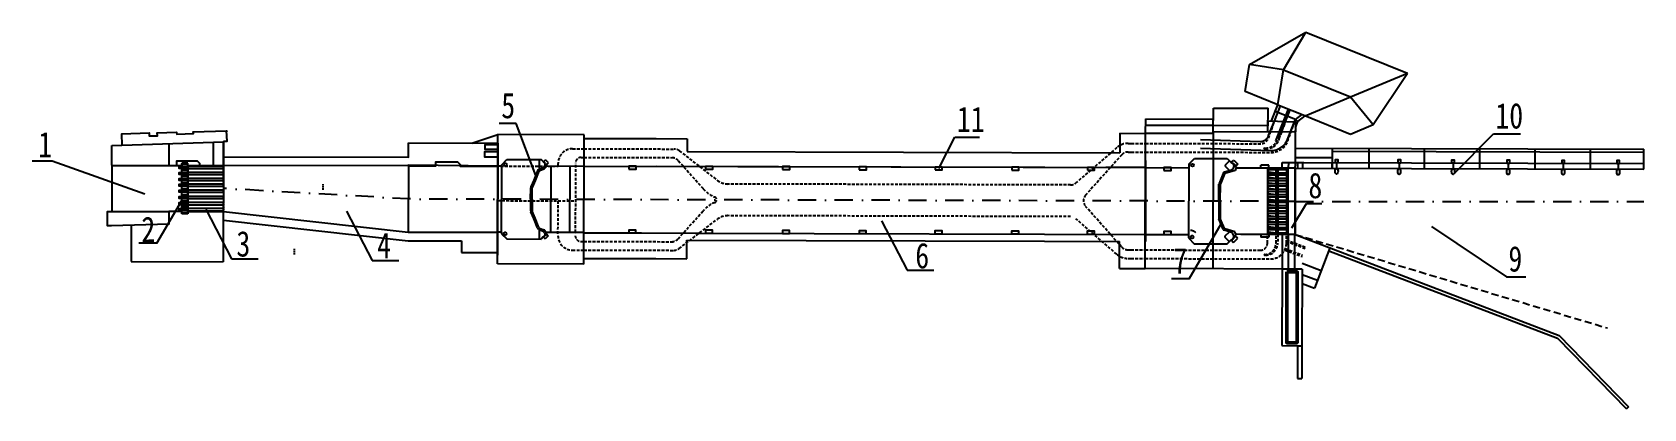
# Model space of a CAD drawing. Header units: millimetres. Extents: x 2654 to 3214, y 1749 to 1880.
import ezdxf

# ---------------------------------------------------------------- set-up
doc = ezdxf.new("R2010")
doc.units = ezdxf.units.MM
for name, pattern in [('( Hidden )', [0.375, 0.25, -0.125]), ('DASHDOT', [25.4, 12.7, -6.35, 0, -6.35]), ('DASHDOT2', [0.5, 0.25, -0.125, 0, -0.125]), ('DASHED', [0.75, 0.5, -0.25])]:
    doc.linetypes.add(name, pattern=pattern)
for name, color, linetype in [('00', 7, 'Continuous'), ('01  粗实线', 1, 'Continuous'), ('01. 粗实线', 1, 'Continuous'), ('02  中实线', 6, 'Continuous')]:
    doc.layers.add(name, color=color, linetype=linetype)
for name, color, linetype, lineweight in [('03  细实线', 4, 'Continuous', 25), ('06 细虚线', 2, 'DASHED', 25), ('09  中轴线', 8, 'DASHDOT2', 25)]:
    doc.layers.add(name, color=color, linetype=linetype, lineweight=lineweight)
doc.styles.add('YQ_DIM', font='SUPEROS.SHX', dxfattribs={"width": 0.8, "bigfont": 'HZDX.SHX'})

# ---------------------------------------------------------------- blocks, each defined once
blk = doc.blocks.new('*U7')
at = {"layer": '03  细实线'}
h = blk.add_hatch(color=8, dxfattribs=at)
h.paths.add_polyline_path([(-0.3, -0.5), (-3.3, -0.5), (-3.3, 0.5), (-3.03, -0.18)])
h.paths.add_polyline_path([(3.3, -0.5), (0.3, -0.5), (0.3, 0.5), (0.63, -0.21)])
at = {"layer": '01  粗实线'}
for points in [[(-3.3, -0.5), (-0.3, -0.5), (-0.3, 0.5), (-3.3, 0.5)], [(3.3, 0.5), (0.3, 0.5), (0.3, -0.5), (3.3, -0.5)]]:
    blk.add_lwpolyline(points, dxfattribs=at)
at = {"layer": '03  细实线', "color": 8}
blk.add_lwpolyline([(-3.3, 0.5), (-3.03, -0.18), (-0.3, -0.5)], dxfattribs=at)
blk = doc.blocks.new('*U9')
at = {"color": 0, "linetype": 'ByBlock', "lineweight": -2}
for p in [(0, 0), (0, -1.9), (0, -3.8), (0, -5.7), (0, -7.6), (0, -9.5), (0, -11.4), (0, -13.3), (0, -15.2), (0, -17.1), (0, -19), (0, -20.9)]:
    blk.add_blockref('*U7', p, dxfattribs=at)
blk = doc.blocks.new('A$C72AC662E')
at = {"layer": '01  粗实线'}
for p, q in [((0.55, 1.92, 0), (7.76, -0.15, 0)), ((5.64, 0.46, 0), (5.09, -1.46, 0)), ((5.36, 2.37, 0), (17.66, -1.18, 0)), ((7.27, -0.01, 0), (6.72, -1.93, 0))]:
    blk.add_line(p, q, dxfattribs=at)

msp = doc.modelspace()

# ---------------------------------------------------------------- linework, layer by layer
at = {"color": 7}
for p, q in [((2822.05, 1848), (2816.15, 1848)), ((2828.82, 1829.99, 0), (2822.05, 1848)), ((2968.77, 1832.38, 0), (2974.39, 1843.21)), ((2974.39, 1843.21), (2982.95, 1843.21)), ((3147.58, 1830.37), (3161.39, 1844.43)), ((3161.39, 1844.43), (3170.82, 1844.43)), ((2660.93, 1834.89), (2653.96, 1834.89)), ((2693.03, 1823.44), (2660.93, 1834.89)), ((2708.06, 1834.26), (2705.96, 1834.26)), ((2705.96, 1834.26), (2705.96, 1833.46)), ((2705.96, 1834.26), (2705.96, 1834.16)), ((2705.96, 1834.16), (2708.06, 1834.16)), ((2705.96, 1816.76), (2705.96, 1834.16)), ((2705.96, 1833.86), (2708.06, 1833.86)), ((2705.96, 1831.76, 0), (2708.06, 1831.76)), ((2708.06, 1833.46), (2708.06, 1834.26)), ((2708.06, 1816.76), (2708.06, 1834.16)), ((2708.06, 1833.46), (2708.06, 1817.46)), ((2708.06, 1833.46), (2708.06, 1832.46)), ((3090.12, 1809.45, 0), (3090.18, 1832.45, 0)), ((3092.58, 1832.44), (3092.52, 1809.44)), ((3106.96, 1834.4), (3106.96, 1832.4)), ((3128.68, 1834.34), (3128.68, 1832.34)), ((3147.38, 1834.29), (3147.38, 1832.29)), ((3166.54, 1834.24), (3166.54, 1832.24)), ((3185.63, 1834.19), (3185.63, 1832.19)), ((3204.72, 1834.14), (3204.72, 1832.14)), ((2705.96, 1829.66, 0), (2708.06, 1829.66)), ((2705.96, 1827.56, 0), (2708.06, 1827.56)), ((2705.96, 1827.56, 0), (2708.06, 1827.56)), ((2705.96, 1825.46, 0), (2708.06, 1825.46)), ((2697.22, 1806.38), (2705.96, 1821.26, 0)), ((2705.96, 1823.36, 0), (2708.06, 1823.36)), ((2705.96, 1823.36, 0), (2708.06, 1823.36)), ((2705.96, 1821.26, 0), (2708.06, 1821.26)), ((2705.96, 1819.16, 0), (2708.06, 1819.16)), ((3091.41, 1811.72), (3096.46, 1820.21)), ((3096.46, 1820.21), (3101.77, 1820.21)), ((2705.96, 1816.66), (2705.96, 1817.46, 0)), ((2705.96, 1817.06, 0), (2708.06, 1817.06)), ((2705.96, 1816.66), (2705.96, 1816.76)), ((2705.96, 1816.76), (2708.06, 1816.76)), ((2708.06, 1816.66), (2705.96, 1816.66)), ((2708.06, 1817.46), (2708.06, 1816.66)), ((2714.23, 1818.18), (2723.18, 1801.02)), ((2763.1, 1817.6), (2772.05, 1800.45)), ((2948.89, 1814.18), (2957.84, 1797.02)), ((3055.77, 1794.04), (3066.82, 1813.09, 0.28)), ((3139.92, 1812.25), (3165.91, 1794.73)), ((2697.22, 1806.38), (2691.02, 1806.38)), ((2723.18, 1801.02), (2732.42, 1801.02)), ((2772.05, 1800.45), (2781.29, 1800.45)), ((2957.84, 1797.02), (2967.09, 1797.02)), ((3055.77, 1794.04), (3049.56, 1794.04)), ((3165.91, 1794.73), (3172.71, 1794.73))]:
    msp.add_line(p, q, dxfattribs=at)
at = {"color": 1}
for p, q in [((2705.96, 1817.46, 0), (2701.36, 1817.46, 0)), ((2708.06, 1817.46), (2720.36, 1817.46, 0))]:
    msp.add_line(p, q, dxfattribs=at)
at = {"color": 7}
for points in [[(2708.06, 1832.33), (2704.96, 1832.33), (2704.96, 1833.03), (2708.06, 1833.03)], [(2708.06, 1832.33), (2720.4, 1832.33), (2720.4, 1833.03), (2708.06, 1833.03)], [(2861.19, 1832.17), (2863.69, 1832.17), (2863.69, 1833.17), (2861.19, 1833.17)], [(2914.54, 1832.03), (2917.04, 1832.03), (2917.04, 1833.03), (2914.54, 1833.03)], [(3020.39, 1831.74), (3022.89, 1831.74), (3022.89, 1832.74), (3020.39, 1832.74)], [(3106.47, 1834.4), (3107.47, 1834.4), (3107.47, 1835.4), (3106.47, 1835.4)], [(3128.2, 1834.34), (3129.2, 1834.34), (3129.2, 1835.34), (3128.2, 1835.34)], [(3146.89, 1834.29), (3147.89, 1834.29), (3147.89, 1835.29), (3146.89, 1835.29)], [(3166.06, 1834.24), (3167.06, 1834.24), (3167.06, 1835.24), (3166.06, 1835.24)], [(3185.15, 1834.19), (3186.15, 1834.19), (3186.15, 1835.19), (3185.15, 1835.19)], [(3204.23, 1834.14), (3205.23, 1834.14), (3205.23, 1835.14), (3204.23, 1835.14)], [(2708.06, 1819.8), (2704.96, 1819.8), (2704.96, 1820.5), (2708.06, 1820.5)], [(2708.06, 1819.8), (2720.4, 1819.8), (2720.4, 1820.5), (2708.06, 1820.5)], [(2861.13, 1809.97), (2863.63, 1809.97), (2863.63, 1810.97), (2861.13, 1810.97)], [(2914.48, 1809.83), (2916.98, 1809.83), (2916.98, 1810.83), (2914.48, 1810.83)], [(3020.33, 1809.54), (3022.83, 1809.54), (3022.83, 1810.54), (3020.33, 1810.54)]]:
    msp.add_lwpolyline(points, close=True, dxfattribs=at)
at = {"color": 7, "elevation": 0}
for points in [[(2708.06, 1830.23), (2704.96, 1830.23), (2704.96, 1830.93), (2708.06, 1830.93)], [(2708.06, 1830.23), (2720.4, 1830.23), (2720.4, 1830.93), (2708.06, 1830.93)], [(2887.8, 1832.1), (2890.3, 1832.1), (2890.3, 1833.1), (2887.8, 1833.1)], [(2941.15, 1831.96), (2943.65, 1831.96), (2943.65, 1832.96), (2941.15, 1832.96)], [(2967.52, 1831.88), (2970.02, 1831.88), (2970.02, 1832.88), (2967.52, 1832.88)], [(2994.13, 1831.81), (2996.63, 1831.81), (2996.63, 1832.81), (2994.13, 1832.81)], [(3047, 1831.67), (3049.5, 1831.67), (3049.5, 1832.67), (3047, 1832.67)], [(2708.06, 1828.16), (2704.96, 1828.16), (2704.96, 1828.86), (2708.06, 1828.86)], [(2708.06, 1826.22), (2704.96, 1826.22), (2704.96, 1826.92), (2708.06, 1826.92)], [(2708.06, 1824.09), (2704.96, 1824.09), (2704.96, 1824.79), (2708.06, 1824.79)], [(2708.06, 1828.16), (2720.4, 1828.16), (2720.4, 1828.86), (2708.06, 1828.86)], [(2708.06, 1826.22), (2720.4, 1826.23), (2720.4, 1826.93), (2708.06, 1826.92)], [(2708.06, 1824.09), (2720.4, 1824.09), (2720.4, 1824.79), (2708.06, 1824.79)], [(2708.06, 1821.93), (2704.96, 1821.93), (2704.96, 1822.63), (2708.06, 1822.63)], [(2708.06, 1821.93), (2720.4, 1821.94), (2720.4, 1822.64), (2708.06, 1822.63)], [(2708.06, 1817.82), (2704.96, 1817.82), (2704.96, 1818.52), (2708.06, 1818.52)], [(2708.06, 1817.82), (2720.4, 1817.83), (2720.4, 1818.53), (2708.06, 1818.52)], [(2887.73, 1809.9), (2890.23, 1809.9), (2890.23, 1810.9), (2887.73, 1810.9)], [(2941.09, 1809.76), (2943.59, 1809.76), (2943.59, 1810.76), (2941.09, 1810.76)], [(2967.46, 1809.68), (2969.96, 1809.68), (2969.96, 1810.68), (2967.46, 1810.68)], [(2994.07, 1809.61), (2996.57, 1809.61), (2996.57, 1810.61), (2994.07, 1810.61)], [(3046.94, 1809.47), (3049.44, 1809.47), (3049.44, 1810.47), (3046.94, 1810.47)]]:
    msp.add_lwpolyline(points, close=True, dxfattribs=at)
at = {"color": 7}
for centre in [(3106.96, 1831.4), (3128.68, 1831.34), (3147.38, 1831.29), (3166.54, 1831.24), (3185.63, 1831.19), (3204.72, 1831.14)]:
    msp.add_ellipse(centre, major_axis=(0, 1), ratio=0.506059, dxfattribs=at)
at = {"layer": '00', "color": 8, "linetype": '( Hidden )', "ltscale": 2000}
for p, q in [((3088.55, 1848.74, 0), (3090.27, 1853.02, 0)), ((3089.19, 1848.72, 0), (3090.83, 1852.79, 0)), ((3085.83, 1841.97, 0), (3088.55, 1848.74, 0)), ((3086.97, 1843.2, 0), (3089.19, 1848.72, 0))]:
    msp.add_line(p, q, dxfattribs=at)
at = {"layer": '00', "color": 8, "linetype": '( Hidden )', "ltscale": 2000, "elevation": 0, "flags": 128}
for points in [[(3059.64, 1839.45), (3084.11, 1838.63, 0.318078), (3089.9, 1842.44), (3092.38, 1848.61)], [(3059.74, 1842.45), (3080.39, 1841.76, 0.33593), (3083.35, 1843.85), (3085.36, 1848.84)]]:
    msp.add_lwpolyline(points, format="xyb", dxfattribs=at)
at = {"layer": '01  粗实线', "color": 5, "lineweight": -3}
for p, q in [((3064.14, 1844.55, 0), (3064.16, 1853.37, 0)), ((3083.12, 1845.17, 0), (3083.14, 1853.32, 0)), ((3064.12, 1844.52, 0), (3064.13, 1849.52, 0)), ((3092.62, 1847.04, 0), (3092.62, 1845.14, 0))]:
    msp.add_line(p, q, dxfattribs=at)
at = {"layer": '01  粗实线', "color": 3, "lineweight": -3}
msp.add_line((3092.63, 1848.19, 0), (3092.62, 1845.14, 0), dxfattribs=at)
at = {"layer": '01  粗实线'}
for p, q in [((2681.62, 1840.36), (2720.43, 1841.61)), ((2720.43, 1841.46, 0), (2720.31, 1799.96, 0)), ((2720.41, 1833.46), (2720.43, 1841.61)), ((2784.63, 1841.28), (2815.63, 1841.2, 0)), ((2815.53, 1799.2, 0), (2815.66, 1844.2, 0)), ((2870.63, 1842.75), (2881.43, 1842.72)), ((2881.43, 1842.72), (2881.42, 1838.27, 0)), ((3040.51, 1797.58, 0), (3040.64, 1844.58, 0)), ((3064.12, 1844.52, 0), (3040.64, 1844.58, 0)), ((3092.49, 1797.44, 0), (3092.62, 1845.14, 0)), ((2681.61, 1833.56), (2681.62, 1840.36)), ((2720.41, 1836.46, 0), (2784.61, 1836.28, 0)), ((2815.63, 1841.2), (2815.52, 1802.2, 0)), ((3055.61, 1833.84, 0), (3057.61, 1835.84, 0)), ((3057.61, 1835.84, 0), (3068.99, 1835.81, 0)), ((3068.99, 1835.81, 0), (3070.38, 1834.41, 0)), ((3092.63, 1839.4), (3213.62, 1839.07, 0)), ((3105.4, 1838.36), (3213.62, 1838.07)), ((3213.6, 1832.11, 0), (3213.62, 1839.07, 0)), ((2681.61, 1833.56), (2681.56, 1817.46)), ((2681.61, 1833.46), (2705.96, 1833.46)), ((2708.06, 1833.46), (2784.58, 1833.47, 0)), ((2720.39, 1827.46), (2720.41, 1833.46)), ((2845.61, 1833.22), (3005.6, 1832.78)), ((3005.6, 1832.78), (3040.6, 1832.68)), ((3040.6, 1832.68, 0), (3055.6, 1832.64, 0)), ((3055.61, 1833.84, 0), (3055.54, 1808.24, 0)), ((3067.59, 1830.68, 0.28), (3066.13, 1827.19, 0.28)), ((3068.06, 1830.48, 0.85), (3066.6, 1826.99, 0.85)), ((3070.49, 1831.84, 0.28), (3068.03, 1831.07, 0.28)), ((3071.67, 1831.68, 0.28), (3068.18, 1830.59, 0.28)), ((3069.75, 1835.04, 0), (3068.33, 1833.64, 0)), ((3068.33, 1833.07, 0), (3069.77, 1831.62, 0)), ((3070.38, 1834.41, 0), (3071.28, 1835.3, 0)), ((3070.38, 1834.41, 0), (3071.09, 1834.07, 0)), ((3071.27, 1833.08, 0.28), (3070.92, 1832.24, 0.28)), ((3071.09, 1834.07, 0.28), (3070.93, 1833.91, 0.28)), ((3071.09, 1834.07, 0), (3071.46, 1833.7, 0)), ((3071.28, 1835.3, 0), (3072.69, 1833.88, 0)), ((3071.46, 1833.7, 0), (3071.79, 1832.99, 0)), ((3072.09, 1832.69, 0.28), (3071.67, 1831.68, 0.28)), ((3072.69, 1833.88, 0), (3071.79, 1832.99, 0)), ((3071.79, 1832.99, 0), (3072.1, 1832.67, 0)), ((3072.1, 1832.67, 0), (3072.1, 1832.65, 0)), ((3092.58, 1832.44, 0), (3072.25, 1832.5, 0)), ((3092.58, 1832.44), (3073.74, 1832.49)), ((3080.64, 1832.47, 0), (3080.65, 1833.47, 0)), ((3083.45, 1833.47, 0), (3080.65, 1833.47, 0)), ((3082.98, 1832.47, 0), (3082.92, 1809.47, 0)), ((3083.44, 1832.47, 0), (3083.45, 1833.47, 0)), ((3085.98, 1832.46, 0), (3085.92, 1809.46, 0)), ((3086.58, 1832.46, 0), (3086.52, 1809.46, 0)), ((3088.09, 1832.45, 0), (3088.09, 1834.45, 0)), ((3089.58, 1832.45, 0), (3089.52, 1809.45, 0)), ((3090.19, 1834.45), (3090.18, 1832.45, 0)), ((3092.62, 1834.44), (3213.61, 1834.11)), ((3066.06, 1821.01, 0), (3066.08, 1826.92, 0)), ((3066.57, 1821.01, 0), (3066.59, 1826.92, 0)), ((3066.06, 1821.01, 0), (3066.05, 1815.11, 0)), ((3066.06, 1820.89, 0), (3066.05, 1815.11, 0)), ((3066.57, 1821.01, 0), (3066.55, 1815.11, 0)), ((2720.36, 1817.46), (2784.54, 1810.28, 0)), ((2720.36, 1817.46), (2784.54, 1810.28, 0)), ((2720.37, 1814.46, 0), (2784.55, 1807.28, 0)), ((3067.54, 1811.34, 0.28), (3066.1, 1814.84, 0.28)), ((3068.01, 1811.54, 0.85), (3066.57, 1815.03, 0.85)), ((2688.35, 1812.69, 0), (2688.31, 1800.05, 0)), ((2784.54, 1810.28, 0), (2815.54, 1810.2, 0)), ((2845.54, 1810.02), (2865.54, 1809.96)), ((2845.54, 1810.02), (3005.54, 1809.58)), ((3005.54, 1809.58), (3040.54, 1809.48)), ((3040.54, 1809.48, 0), (3055.54, 1809.44, 0)), ((3055.54, 1808.24, 0), (3057.53, 1806.24, 0)), ((3070.43, 1810.16, 0.28), (3067.97, 1810.94, 0.28)), ((3071.61, 1810.31, 0.28), (3068.13, 1811.42, 0.28)), ((3068.26, 1808.94, 0), (3069.72, 1810.39, 0)), ((3069.67, 1806.96, 0), (3068.26, 1808.38, 0)), ((3070.31, 1807.6, 0), (3071.02, 1807.93, 0)), ((3071.21, 1808.92, 0.28), (3070.86, 1809.76, 0.28)), ((3071.02, 1807.93, 0.28), (3070.86, 1808.09, 0.28)), ((3071.02, 1807.93, 0), (3071.39, 1808.29, 0)), ((3071.2, 1806.7, 0), (3072.62, 1808.11, 0)), ((3071.39, 1808.29, 0), (3071.73, 1809.01, 0)), ((3072.03, 1809.31, 0.28), (3071.61, 1810.31, 0.28)), ((3071.73, 1809.01, 0), (3072.04, 1809.32, 0)), ((3072.62, 1808.11, 0), (3071.73, 1809.01, 0)), ((3072.04, 1809.32, 0), (3072.04, 1809.35, 0)), ((3092.52, 1809.44, 0), (3072.19, 1809.5, 0)), ((3092.52, 1809.44), (3073.67, 1809.49)), ((3080.58, 1809.47, 0), (3080.58, 1808.47, 0)), ((3083.38, 1808.47, 0), (3080.58, 1808.47, 0)), ((3083.38, 1809.47, 0), (3083.38, 1808.47, 0)), ((3088.03, 1809.45, 0), (3087.99, 1797.45, 0)), ((3090.12, 1809.45, 0), (3090.09, 1797.45, 0)), ((3092.54, 1809.44), (3184.26, 1774.33, 0)), ((2784.55, 1807.28, 0), (2803.05, 1807.23, 0)), ((2803.05, 1807.23, 0), (2803.04, 1803.23, 0)), ((2803.04, 1803.23, 0), (2815.54, 1803.2, 0)), ((2881.32, 1801.02, 0), (2881.33, 1807.42, 0)), ((2881.33, 1807.42), (3005.53, 1807.08)), ((3005.53, 1807.08), (3031.53, 1807.01)), ((3031.51, 1797.61, 0), (3031.53, 1807.01, 0)), ((3057.53, 1806.24, 0), (3068.91, 1806.21, 0)), ((3068.91, 1806.21, 0), (3070.31, 1807.6, 0)), ((3070.31, 1807.6, 0), (3071.2, 1806.7, 0)), ((3104.63, 1804.8, 0), (3099.27, 1790.77, 0)), ((3104.25, 1803.8, 0), (3183.7, 1773.47, 0)), ((2688.31, 1800.05), (2720.31, 1799.96)), ((2870.52, 1801.05, 0), (2881.32, 1801.02, 0)), ((3094.98, 1797.43, 0), (3040.51, 1797.58, 0)), ((3087.99, 1797.43, 0), (3087.92, 1770.83, 0)), ((3094.98, 1797.41, 0), (3087.99, 1797.43, 0)), ((3094.98, 1797.41, 0), (3094.91, 1770.81, 0)), ((3094.99, 1799.51, 0), (3101.62, 1796.96, 0)), ((3094.97, 1792.42, 0), (3099.27, 1790.77, 0)), ((3094.98, 1795.57, 0), (3100.31, 1793.53, 0)), ((3184.26, 1774.33, 0), (3208.3, 1749.58, 0)), ((3087.92, 1770.83, 0), (3094.91, 1770.81, 0)), ((3093.41, 1770.8, 0), (3093.38, 1759.4, 0)), ((3093.41, 1770.8, 0), (3094.91, 1770.79, 0)), ((3094.91, 1770.79, 0), (3094.88, 1759.39, 0)), ((3183.7, 1773.47, 0), (3207.58, 1748.88, 0)), ((3093.38, 1759.4, 0), (3094.88, 1759.39, 0))]:
    msp.add_line(p, q, dxfattribs=at)
at = {"layer": '01  粗实线', "linetype": 'Continuous'}
for p, q in [((2784.61, 1836.28, 0), (2784.63, 1841.28)), ((2815.53, 1799.2, 0), (2815.66, 1844.2, 0)), ((2845.64, 1844.12, 0), (2815.66, 1844.2, 0)), ((2845.51, 1799.12, 0), (2845.64, 1844.12, 0)), ((2845.51, 1799.12, 0), (2845.64, 1844.12, 0)), ((2845.51, 1799.12, 0), (2845.64, 1844.12, 0)), ((2845.51, 1799.12, 0), (2845.64, 1844.12, 0)), ((2845.51, 1799.12, 0), (2845.64, 1844.12, 0)), ((2845.51, 1799.12, 0), (2845.64, 1844.12, 0)), ((2845.63, 1842.82), (2870.63, 1842.75, 0)), ((3031.64, 1844.61, 0), (3031.62, 1837.86, 0)), ((3031.64, 1844.61, 0), (3040.64, 1844.58, 0)), ((3064.12, 1845.22, 0), (3092.62, 1845.14, 0)), ((2881.42, 1838.27, 0), (3031.62, 1837.86, 0)), ((2815.61, 1833.2, 0), (2784.58, 1833.47, 0)), ((2817.02, 1833.19, 0), (2815.63, 1833.2, 0)), ((2816.95, 1810.19, 0), (2817.02, 1833.19, 0)), ((2817.02, 1833.69, 0), (2818.82, 1835.49, 0)), ((2817.02, 1833.19, 0), (2817.02, 1833.69, 0)), ((2818.82, 1835.49, 0), (2830.75, 1835.46, 0)), ((2829.49, 1831.6, 0), (2828.14, 1828.37, 0)), ((2829.95, 1831.41, 0), (2828.61, 1828.18, 0)), ((2830.03, 1832.14, 0), (2831.44, 1832.72, 0)), ((2830.22, 1831.68, 0), (2831.63, 1832.26, 0)), ((2831.48, 1834.72, 0), (2830.75, 1835.46, 0)), ((2831.48, 1834.72, 0), (2832.16, 1835.4, 0)), ((2831.98, 1834.39, 0), (2831.48, 1834.72, 0)), ((2831.85, 1834.29, 0), (2831.9, 1834.44, 0)), ((2832.24, 1834.12, 0), (2831.98, 1834.39, 0)), ((2831.98, 1833.26, 0), (2832.13, 1833.63, 0)), ((2833.26, 1834.3, 0), (2832.16, 1835.4, 0)), ((2832.24, 1834.12, 0), (2832.58, 1833.62, 0)), ((2832.44, 1833.06, 0), (2832.58, 1833.38, 0)), ((2832.58, 1833.62, 0), (2833.26, 1834.3, 0)), ((2832.58, 1833.62, 0), (2832.58, 1833.3, 0)), ((2845.61, 1833.12, 0), (2832.73, 1833.15, 0)), ((2870.61, 1833.15), (3040.6, 1832.68, 0)), ((3040.6, 1832.68), (3026.8, 1832.72, 0)), ((3040.6, 1832.68), (3036.8, 1832.69, 0)), ((3105.38, 1832.41, 0), (3105.39, 1834.41, 0)), ((2827.06, 1821.67, 0), (2827.07, 1825.6, 0)), ((2828.14, 1828.37, 0), (2827.15, 1825.98, 0)), ((2827.56, 1821.67, 0), (2827.57, 1825.6, 0)), ((2828.61, 1828.18, 0), (2827.61, 1825.79, 0)), ((2827.06, 1821.67, 0), (2827.05, 1817.73, 0)), ((2827.56, 1821.67, 0), (2827.55, 1817.73, 0)), ((2828.11, 1814.96, 0), (2827.12, 1817.35, 0)), ((2828.57, 1815.15, 0), (2827.59, 1817.54, 0)), ((2829.44, 1811.72, 0), (2828.11, 1814.96, 0)), ((2829.9, 1811.91, 0), (2828.57, 1815.15, 0)), ((2816.95, 1810.19, 0), (2815.56, 1810.2, 0)), ((2816.95, 1810.19, 0), (2815.56, 1810.2, 0)), ((2816.95, 1810.19, 0), (2816.95, 1809.69, 0)), ((2816.95, 1809.69, 0), (2818.75, 1807.89, 0)), ((2818.75, 1807.89, 0), (2830.68, 1807.86, 0)), ((2829.98, 1811.18, 0), (2831.38, 1810.59, 0)), ((2830.05, 1811.14, 0), (2830.05, 1807.86, 0)), ((2830.17, 1811.64, 0), (2831.57, 1811.05, 0)), ((2831.41, 1808.59, 0), (2830.68, 1807.86, 0)), ((2831.91, 1808.92, 0), (2831.41, 1808.59, 0)), ((2831.41, 1808.59, 0), (2832.08, 1807.9, 0)), ((2831.78, 1809.02, 0), (2831.83, 1808.87, 0)), ((2832.18, 1809.18, 0), (2831.91, 1808.92, 0)), ((2831.92, 1810.05, 0), (2832.07, 1809.68, 0)), ((2833.19, 1809, 0), (2832.08, 1807.9, 0)), ((2832.18, 1809.18, 0), (2832.51, 1809.69, 0)), ((2832.38, 1810.24, 0), (2832.51, 1809.92, 0)), ((2832.51, 1809.69, 0), (2833.19, 1809, 0)), ((2845.54, 1810.12, 0), (2832.66, 1810.15, 0)), ((2845.51, 1799.12, 0), (2815.53, 1799.2, 0)), ((2845.52, 1801.12), (2870.52, 1801.05, 0)), ((3031.51, 1797.61, 0), (3040.51, 1797.58, 0)), ((3208.3, 1749.58, 0), (3207.58, 1748.88, 0))]:
    msp.add_line(p, q, dxfattribs=at)
at = {"layer": '01  粗实线', "color": 0}
msp.add_line((3083.44, 1832.47, 0), (3084.44, 1832.46, 0), dxfattribs=at)
at = {"layer": '01  粗实线', "lineweight": -3}
msp.add_line((3092.6, 1832.44), (3213.6, 1832.11), dxfattribs=at)
at = {"layer": '01  粗实线', "elevation": 0}
msp.add_lwpolyline([(2720.43, 1841.61), (2720.41, 1836.46), (2784.61, 1836.28), (2784.63, 1841.28)], dxfattribs=at)
at = {"layer": '01  粗实线', "elevation": 0, "flags": 128}
msp.add_lwpolyline([(2681.55, 1812.49), (2680.09, 1812.5), (2680.1, 1817.46), (2681.56, 1817.46), (2701.36, 1817.46), (2701.35, 1813.05), (2681.55, 1812.49)], dxfattribs=at)
at = {"layer": '01  粗实线', "color": 5, "linetype": 'Continuous', "lineweight": 50, "elevation": 0, "flags": 128}
msp.add_lwpolyline([(3089.69, 1796.43), (3093.29, 1796.42), (3093.28, 1795.62), (3093.27, 1791.21), (3093.23, 1777.03), (3093.22, 1772.62), (3093.22, 1771.82), (3089.62, 1771.83)], close=True, dxfattribs=at)
at = {"layer": '01  粗实线', "linetype": 'Continuous'}
for centre in [(2818.32, 1833.69, 0), (2818.25, 1809.69, 0)]:
    msp.add_circle(centre, 0.5, dxfattribs=at)
at = {"layer": '01  粗实线'}
for centre in [(3056.91, 1833.54, 0), (3056.84, 1808.54, 0)]:
    msp.add_circle(centre, 0.5, dxfattribs=at)
at = {"layer": '01  粗实线', "linetype": 'Continuous'}
for centre, radius, start, end in [((2830.41, 1831.22, 0), 1, 112.3434, 157.3434), ((2830.41, 1831.22, 0), 0.5, 112.3434, 157.3434), ((2831.06, 1833.64, 0), 1, 292.3434, 337.3434), ((2831.06, 1833.64, 0), 1.5, 292.3434, 337.3434), ((2831.67, 1833.82, 0), 0.5, 337.3434, 69.8434), ((2828.07, 1825.6, 0), 1, 157.3434, 179.8434), ((2828.07, 1825.6, 0), 0.5, 157.3434, 179.8434), ((2828.05, 1817.73, 0), 1, 179.8434, 202.3434), ((2828.05, 1817.73, 0), 0.5, 179.8434, 202.3434), ((2830.36, 1812.1, 0), 1, 202.3434, 247.3434), ((2830.36, 1812.1, 0), 0.5, 202.3434, 247.3434), ((2830.99, 1809.67, 0), 1, 22.3434, 67.3434), ((2830.99, 1809.67, 0), 1.5, 22.3434, 67.3434), ((2831.61, 1809.49, 0), 0.5, 289.8434, 22.3434), ((2832.66, 1810, 0), 0.15, 89.8434, 179.8434)]:
    msp.add_arc(centre, radius, start, end, dxfattribs=at)
at = {"layer": '01  粗实线'}
for centre, radius, start, end in [((3068.24, 1830.41, 0.85), 0.7, 107.3434, 157.3434), ((3068.24, 1830.41, 0.85), 0.194, 107.3434, 157.3434), ((3068.61, 1833.35, 0), 0.4, 134.8434, 224.8434), ((3070.28, 1832.51, 0.28), 0.7, 287.3434, 337.3434), ((3070.73, 1833.34, 0.28), 0.6, 13.0011, 70.5227), ((3070.6, 1833.36, 0.28), 0.726, 337.3434, 9.8434), ((3072.25, 1832.65, 0), 0.15, 179.8434, 269.8434), ((3066.78, 1826.92, 0), 0.7, 157.3434, 179.8434), ((3066.78, 1826.92, 0), 0.194, 157.3434, 179.8434), ((3066.75, 1815.11, 0), 0.7, 179.8434, 202.3434), ((3066.75, 1815.11, 0), 0.194, 179.8434, 202.3434), ((3068.19, 1811.61, 0.85), 0.7, 202.3434, 252.3434), ((3068.19, 1811.61, 0.85), 0.194, 202.3434, 252.3434), ((3068.55, 1808.66, 0), 0.4, 134.8434, 224.8434), ((3070.21, 1809.49, 0.28), 0.7, 22.3434, 72.3434), ((3070.66, 1808.66, 0.28), 0.6, 289.1641, 346.6857), ((3070.53, 1808.65, 0.28), 0.726, 349.8434, 22.3434), ((3072.19, 1809.35, 0), 0.15, 89.8434, 179.8434)]:
    msp.add_arc(centre, radius, start, end, dxfattribs=at)
at = {"layer": '01. 粗实线', "color": 1}
msp.add_line((2816.62, 1833.2, 0), (2815.63, 1833.2, 0), dxfattribs=at)
at = {"layer": '01. 粗实线'}
for p, q in [((2830.11, 1832.17, 0), (2830.12, 1835.46, 0)), ((2834.01, 1833.15, 0), (2833.94, 1810.15, 0)), ((2840.61, 1833.13, 0), (2840.54, 1810.13, 0)), ((2832.51, 1809.69, 0), (2832.51, 1810, 0))]:
    msp.add_line(p, q, dxfattribs=at)
msp.add_arc((2832.73, 1833.3, 0), 0.15, 179.8434, 269.8434, dxfattribs=at)
at = {"layer": '02  中实线'}
for p, q in [((3064.14, 1844.52, 0), (3064.16, 1853.37, 0)), ((3064.16, 1853.37, 0), (3083.14, 1853.32, 0)), ((3083.12, 1845.17, 0), (3083.14, 1853.32, 0)), ((3040.64, 1844.58, 0), (3040.65, 1849.58, 0)), ((3040.65, 1849.58, 0), (3064.13, 1849.52, 0)), ((3040.65, 1847.48, 0), (3064.12, 1847.42, 0)), ((3064.14, 1847.37, 0), (3083.12, 1847.32, 0)), ((3092.63, 1848.19, 0), (3092.62, 1845.14, 0)), ((2806.63, 1841.22), (2815.64, 1844.2, 0)), ((3064.12, 1845.22, 0), (3063.99, 1797.52, 0)), ((3105.4, 1839.36, 0), (3105.38, 1832.41, 0)), ((3118.2, 1839.33, 0), (3118.18, 1832.37, 0)), ((3137.4, 1839.27, 0), (3137.38, 1832.32, 0)), ((3156.6, 1839.22, 0), (3156.58, 1832.27, 0)), ((3175.8, 1839.17, 0), (3175.78, 1832.21, 0)), ((3195, 1839.12, 0), (3194.98, 1832.16, 0)), ((2784.58, 1833.78), (2784.54, 1810.28, 0)), ((3040.61, 1835.18), (3040.53, 1806.98))]:
    msp.add_line(p, q, dxfattribs=at)
at = {"layer": '02  中实线', "color": 8}
for p, q in [((2716.91, 1833.47, 0), (2716.93, 1841.5, 0)), ((2720.43, 1841.87, 0), (2720.43, 1841.61, 0)), ((2701.43, 1841, 0), (2701.41, 1833.51, 0))]:
    msp.add_line(p, q, dxfattribs=at)
at = {"layer": '02  中实线', "elevation": 0, "flags": 128}
for points in [[(2685.21, 1840.48), (2685.21, 1840.48), (2685.21, 1840.48), (2685.05, 1844.43), (2694.56, 1844.79), (2694.59, 1843.67), (2697.42, 1843.76), (2697.34, 1844.75), (2704.12, 1844.97), (2704.15, 1844.3), (2709.92, 1844.49), (2709.89, 1845.16), (2721.48, 1845.45)], [(2720.43, 1841.87), (2721.63, 1841.91), (2721.48, 1845.45), (2721.48, 1845.45), (2721.49, 1845.09)], [(2815.63, 1836.3), (2811.11, 1836.31), (2811.12, 1838.31), (2815.64, 1838.3)]]:
    msp.add_lwpolyline(points, dxfattribs=at)
at = {"layer": '02  中实线', "flags": 128}
msp.add_lwpolyline([(2815.63, 1840.6), (2811.13, 1840.61), (2811.12, 1839.11), (2815.62, 1839.1)], dxfattribs=at)
at = {"layer": '02  中实线', "color": 8, "elevation": 0}
msp.add_lwpolyline([(2784.61, 1833.28), (2794.16, 1833.26), (2794.16, 1834.66), (2801.65, 1834.64), (2802.62, 1833.79), (2802.62, 1833.23), (2815.61, 1833.2)], dxfattribs=at)
at = {"layer": '02  中实线', "color": 8}
msp.add_polyline3d([(2712.12, 1833.48, 0), (2712.12, 1834.16, 0), (2711.32, 1834.93, 0), (2704.06, 1834.95, 0), (2704.06, 1833.5, 0)], dxfattribs=at)
at = {"layer": '03  细实线', "color": 3}
for p, q in [((3076.66, 1868.46, 0), (3096.23, 1879.72, 0)), ((3088.52, 1866.65, 0), (3096.23, 1879.72, 0)), ((3096.23, 1879.72, 0), (3131.58, 1865.5, 0)), ((3075.14, 1859.1, 0), (3076.66, 1868.46, 0)), ((3088.52, 1866.65, 0), (3076.66, 1868.46, 0)), ((3086.56, 1854.51, 0), (3088.52, 1866.65, 0)), ((3088.52, 1866.65, 0), (3111.72, 1857.32, 0)), ((3111.72, 1857.32, 0), (3131.58, 1865.5, 0)), ((3119.61, 1847.63, 0), (3131.58, 1865.5, 0)), ((3086.57, 1854.51, 0), (3075.14, 1859.1, 0)), ((3084.29, 1848.88, 0), (3086.56, 1854.51, 0)), ((3085.36, 1848.84, 0), (3087.49, 1854.14, 0)), ((3086.57, 1854.51, 0), (3095.88, 1850.76, 0)), ((3096.02, 1850.7, 0), (3111.72, 1857.32, 0)), ((3111.72, 1857.32, 0), (3119.61, 1847.63, 0)), ((3083.12, 1845.17, 0), (3083.24, 1848.91, 0)), ((3083.24, 1848.91, 0), (3092.74, 1848.6, 0)), ((3092.68, 1849.35, 0), (3085.63, 1852.19, 0)), ((3092.38, 1848.61, 0), (3092.68, 1849.35, 0)), ((3092.74, 1848.6, 0), (3092.61, 1844.85, 0)), ((3092.67, 1846.67, 0), (3093.5, 1848.73, 0)), ((3092.68, 1849.35, 0), (3094.95, 1851.13, 0)), ((3093.5, 1848.73, 0), (3092.68, 1849.35, 0)), ((3093.5, 1848.73, 0), (3096.02, 1850.7, 0)), ((3095.88, 1850.76, 0), (3111.82, 1844.34, 0)), ((3111.82, 1844.34, 0), (3119.61, 1847.63, 0))]:
    msp.add_line(p, q, dxfattribs=at)
at = {"layer": '06 细虚线', "color": 252, "linetype": 'DASHED', "ltscale": 2}
for p, q in [((3085.92, 1841.36, 0), (3088.43, 1848.2, 0)), ((3087.02, 1842.62, 0), (3089.07, 1848.2, 0)), ((2841.63, 1839.23, 0), (2845.62, 1839.22, 0)), ((2844.62, 1836.22, 0), (2845.61, 1836.22, 0)), ((2845.61, 1836.22, 0), (2876.61, 1836.13, 0)), ((2845.62, 1839.22, 0), (2876.62, 1839.13, 0)), ((2878.69, 1838.5, -209.87), (2891.93, 1828.24, -209.87)), ((3030.65, 1839.64), (3016.44, 1827.38)), ((3032.34, 1837.11), (3019.81, 1823.16)), ((3081.74, 1839.47, 0), (3082.24, 1839.47, 0)), ((3081.74, 1839.27, 0), (3082.24, 1839.27, 0)), ((2816.62, 1833.2, 0), (2836.62, 1833.14, 0)), ((2816.62, 1833.2, 0), (2836.62, 1833.14, 0)), ((2836.62, 1833.14, 0), (2836.62, 1834.24, 0)), ((2842.62, 1833.66, 0), (2842.55, 1809.62, 0)), ((2878.31, 1835.13, -209.87), (2887.01, 1825.34, -209.87)), ((3014.59, 1826.65, 0), (2895.59, 1826.98, 0)), ((2815.59, 1821.2, 0), (2842.58, 1821.12, 0)), ((2815.59, 1821.2, 0), (2842.58, 1821.12, 0)), ((2836.55, 1809.64, 0), (2836.58, 1821.14, 0)), ((3032.29, 1805.11), (3019.8, 1819.17)), ((2878.24, 1807.93, -209.87), (2886.99, 1817.67, -209.87)), ((2878.6, 1804.55, -209.87), (2891.89, 1814.74, -209.87)), ((3014.56, 1815.65, 0), (2895.56, 1815.98, 0)), ((3030.62, 1802.57), (3016.4, 1814.92)), ((2841.54, 1804.03, 0), (2845.53, 1804.02, 0)), ((2844.54, 1807.02, 0), (2845.53, 1807.02, 0)), ((2845.53, 1807.02, 0), (2876.53, 1806.93, 0)), ((2845.53, 1804.02, 0), (2876.52, 1803.93, 0)), ((3088.98, 1804.06, 0), (3095, 1801.75, 0)), ((3089.18, 1804.52, 0), (3095.14, 1802.23, 0)), ((3089.53, 1807.06, 0), (3096.03, 1804.57, 0)), ((3089.54, 1807.6, 0), (3096.21, 1805.03, 0))]:
    msp.add_line(p, q, dxfattribs=at)
at = {"layer": '06 细虚线', "color": 5}
msp.add_line((2720.41, 1833.46), (2720.36, 1817.46), dxfattribs=at)
at = {"layer": '06 细虚线', "color": 251}
for p, q in [((2755.04, 1824.98, 0), (2755.04, 1826.98, 0)), ((2745.08, 1802.51, 0), (2745.08, 1804.51, 0))]:
    msp.add_line(p, q, dxfattribs=at)
at = {"layer": '06 细虚线', "color": 18, "linetype": 'DASHED', "ltscale": 5, "true_color": 0x000000}
msp.add_line((3092.54, 1809.44), (3200.99, 1776.95), dxfattribs=at)
at = {"layer": '06 细虚线', "color": 252, "linetype": 'DASHED', "ltscale": 2, "flags": 128}
for points in [[(3040.62, 1838.08), (3084.31, 1837.96, 0.318078), (3089.97, 1841.95), (3092.26, 1848.19)], [(3040.63, 1841.08), (3080.49, 1840.97, 0.33593), (3083.38, 1843.15), (3085.24, 1848.21)]]:
    msp.add_lwpolyline(points, format="xyb", dxfattribs=at)
at = {"layer": '06 细虚线', "color": 252, "linetype": 'DASHED', "ltscale": 2}
for points in [[(3034.58, 1838.1), (3035.62, 1838.1)], [(3034.59, 1841.1), (3035.63, 1841.1)], [(3035.62, 1838.1), (3040.62, 1838.08)], [(3035.63, 1841.1), (3040.63, 1841.08)], [(3034.53, 1804.1), (3035.53, 1804.1)], [(3035.53, 1804.1), (3040.53, 1804.08)], [(3034.54, 1801.1), (3035.52, 1801.1)], [(3035.52, 1801.1), (3040.52, 1801.08)]]:
    msp.add_lwpolyline(points, dxfattribs=at)
for points in [[(3040.52, 1801.08), (3084.02, 1800.96, 0.414214), (3089.53, 1806.45), (3089.54, 1809.45)], [(3040.53, 1804.08), (3080.43, 1803.97, 0.414214), (3082.93, 1806.47), (3082.94, 1809.47)]]:
    msp.add_lwpolyline(points, format="xyb", dxfattribs=at)
at = {"layer": '06 细虚线', "color": 252, "linetype": 'DASHED', "ltscale": 2, "elevation": 0}
msp.add_lwpolyline([(3086.52, 1809.46), (3086.51, 1806.46, -0.414214), (3082.3, 1802.27), (3081.9, 1802.27, -1), (3081.9, 1802.47, 0.414214), (3085.91, 1806.46), (3085.92, 1809.46)], format="xyb", dxfattribs=at)
at = {"layer": '06 细虚线', "color": 252, "linetype": 'DASHED', "ltscale": 2}
for centre, radius, start, end in [((3082.26, 1843.97, 0), 4.5, 269.8434, 324.4909), ((3082.51, 1843.92, 0), 4.7, 301.3191, 343.9445), ((2841.62, 1834.23, 0), 5, 89.8434, 179.8434), ((2844.62, 1834.22, 0), 2, 89.8324, 179.8434), ((2876.07, 1833.13, -209.87), 3, 41.6349, 89.8434), ((2876.86, 1836.13, -209.87), 3, 52.2066, 89.8434), ((3034.57, 1835.1), 6, 89.8434, 130.7746), ((3034.57, 1835.1), 3, 89.8434, 138.0519), ((3081.74, 1839.37, 0), 0.1, 89.8434, 269.8434), ((3082.26, 1845.27, 0), 6, 269.8434, 296.6335), ((2895.6, 1832.98, 0), 11.5, 221.6349, 246.7769), ((2895.6, 1832.98, 0), 6, 232.2066, 269.8434), ((3014.53, 1829.5), 2.85, 271.0858, 311.9449), ((2895.54, 1809.98, 0), 11.5, 112.9099, 138.0519), ((2890.68, 1821.49, 0), 1, 292.9099, 66.7769), ((3022.04, 1821.16, 209.87), 3, 138.0519, 221.6349), ((2895.54, 1809.98, 0), 6, 89.8434, 127.4802), ((2841.55, 1809.03, 0), 5, 179.8434, 269.8434), ((2844.55, 1809.02, 0), 2, 179.8434, 269.8544), ((2876, 1809.93, -209.87), 3, 269.8434, 318.0519), ((3056.12, 1807.96), 2.85, 47.7419, 88.601), ((2876.78, 1806.93, -209.87), 3, 269.8434, 307.4802), ((3034.55, 1807.1), 6, 229.019, 269.8434), ((3034.54, 1807.1), 3, 221.6349, 269.8434)]:
    msp.add_arc(centre, radius, start, end, dxfattribs=at)
at = {"layer": '06 细虚线', "color": 8, "linetype": 'DASHED', "ltscale": 5}
msp.add_arc((3056.25, 1808.31), 2.5, 49.019, 89.8434, dxfattribs=at)
at = {"layer": '09  中轴线', "color": 7, "linetype": 'DASHDOT', "ltscale": 0.5}
msp.add_line((3092.57, 1820.94, 0), (3213.62, 1820.94, 0), dxfattribs=at)
at = {"layer": '09  中轴线', "color": 7, "linetype": 'DASHDOT', "ltscale": 0.5, "elevation": 0, "flags": 128}
msp.add_lwpolyline([(3092.57, 1820.94), (2784.57, 1821.78), (2720.38, 1825.46)], dxfattribs=at)

# ---------------------------------------------------------------- block references
at = {"color": 9, "rotation": 359.8433961189726}
msp.add_blockref('*U9', (3086.28, 1831.41, 0), dxfattribs=at)
at = {"layer": '01  粗实线', "linetype": 'Continuous', "rotation": 15.90213359195763}
msp.add_blockref('A$C72AC662E', (3088.09, 1832.45, 0), dxfattribs=at)

# ---------------------------------------------------------------- texts
at = {"layer": '06 细虚线', "color": 7, "char_height": 8.8632, "attachment_point": 1, "style": 'YQ_DIM'}
for s, insert in [('{\\fSimSun|b0|i0|c134|p2;5}', (2816.85, 1858.69)), ('{\\fSimSun|b0|i0|c134|p2;11}', (2975.09, 1853.9)), ('{\\fSimSun|b0|i0|c134|p2;10}', (3162.09, 1855.12)), ('{\\fSimSun|b0|i0|c134|p2;1}', (2656.04, 1845.12)), ('{\\fSimSun|b0|i0|c134|p2;8}', (3097.16, 1830.9)), ('{\\fSimSun|b0|i0|c134|p2;2}', (2691.87, 1815.64)), ('{\\fSimSun|b0|i0|c134|p2;3}', (2724.87, 1810.64)), ('{\\fSimSun|b0|i0|c134|p2;4}', (2773.73, 1810.07)), ('{\\fSimSun|b0|i0|c134|p2;6}', (2960.64, 1806.53)), ('{\\fSimSun|b0|i0|c134|p2;7}', (3050.26, 1804.72)), ('{\\fSimSun|b0|i0|c134|p2;9}', (3166.61, 1805.42))]:
    msp.add_mtext_dynamic_manual_height_columns(s, width=8.8632, gutter_width=44.32, heights=[0], dxfattribs=dict(at, insert=insert))

doc.saveas('drawing.dxf')
